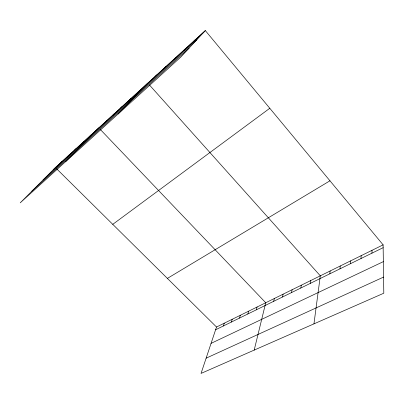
<?xml version="1.0" encoding="UTF-8"?>
<svg xmlns="http://www.w3.org/2000/svg" width="404" height="404" viewBox="0 0 404 404"><rect width="100%" height="100%" fill="white"/><g stroke="black" fill="none" stroke-linecap="round" stroke-linejoin="round"><path stroke-width="0.61" d="M371.953 253.167L371.993 250.334M361.035 258.515L361.151 255.681M350.384 263.731L350.566 260.903M339.991 268.827L340.239 265.994M329.846 273.801L330.159 270.968M313.953 323.867L320.311 275.826L149.475 85.012M310.257 283.396L310.691 280.568M300.803 288.032L301.288 285.209M291.562 292.562L292.102 289.739M282.527 296.985L283.118 294.168M273.695 301.318L274.331 298.5M254.197 350.091L265.741 302.742L100.495 129.664M256.348 309.812L257.08 307.01M247.839 313.984L248.612 311.191M239.511 318.064L240.324 315.277M231.366 322.059L232.219 319.271M223.397 325.962L224.286 323.185M383.108 244.854L216.519 327.018L201.046 373.422L383.8 293.208L383.108 244.854L205.318 30.578L55.393 167.564L20.2 202.858L180.841 57.025L205.318 30.578M193.577 41.536L195.046 39.966M183.537 50.707L185.062 49.086M173.776 59.625L175.356 57.954M164.287 68.291L165.918 66.579M155.055 76.72L156.737 74.967M118.094 113.989L147.798 83.138M137.33 92.915L139.097 91.087M128.815 100.692L130.618 98.834M120.518 108.267L122.362 106.378M112.438 115.65L114.312 113.731M104.555 122.846L106.464 120.902M65.756 161.504L98.808 127.896M89.153 136.916L91.117 134.926M74.291 150.495L76.305 148.46M81.628 143.789L83.618 141.779M60.14 163.418L62.196 161.347M67.13 157.035L69.165 154.984M53.318 169.65L203.914 32.098M43.092 179.906L196.925 39.653M31.85 191.173L189.107 48.096M112.767 224.341L269.791 108.282M167.387 278.396L329.962 180.8M215.595 329.785L383.149 247.677M211.065 343.365L383.351 261.646M206.126 358.176L383.568 277.088M56.732 168.892L216.519 327.018"/></g></svg>
